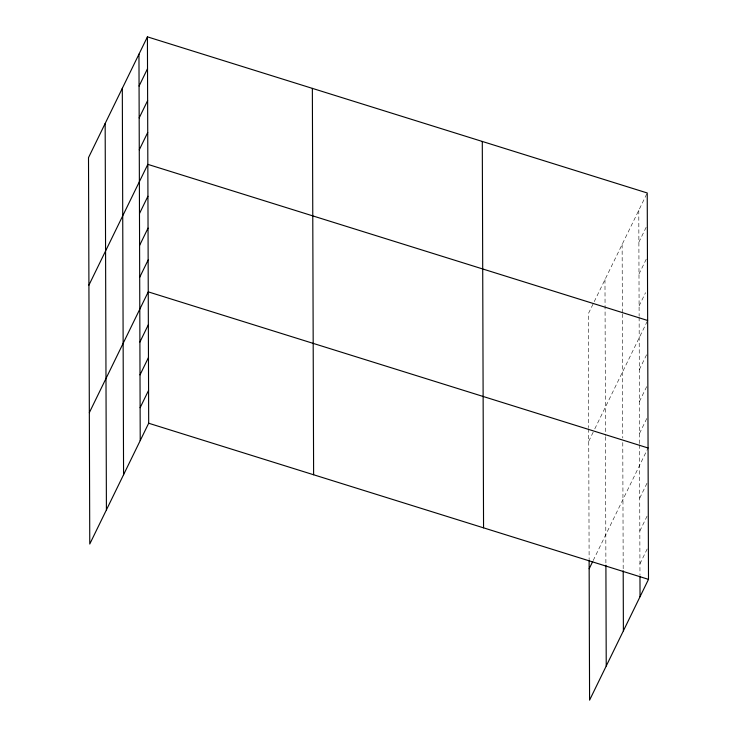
<?xml version="1.0" encoding="UTF-8"?>
<svg xmlns="http://www.w3.org/2000/svg" width="737" height="737" viewBox="0 0 737 737"><rect width="100%" height="100%" fill="white"/><g stroke="black" fill="none" stroke-linecap="round" stroke-linejoin="round"><path stroke-width="0.55" stroke-dasharray="3.69 2.76" d="M646.736 193.997L588.319 313.759L588.697 427.607M638.887 242.187L646.846 225.872M638.988 274.063L646.948 257.747M639.09 305.938L645.557 292.681M588.743 441.27L594.289 429.892M594.796 428.86L647.648 320.484M639.301 369.688L647.759 352.36M639.403 401.564L647.86 384.235M639.513 433.448L647.464 417.133M593.193 560.498L647.565 449.008M639.716 498.166L647.676 481.851M639.827 531.009L647.786 514.693M639.937 563.851L647.887 547.536M638.786 210.303L639.126 316.182M639.136 317.325L639.541 443.692M639.55 444.826L639.974 575.173M622.129 244.444L622.35 312.755M622.36 313.898L622.765 437.99M622.774 442.541L623.189 569.683M604.976 279.618L605.482 435.595M605.482 436.728L605.906 565.215M588.697 428.75L589.121 559.669"/><path stroke-width="1.11" d="M147.418 36.85L88.504 157.635L89.767 544.026L148.681 423.241L147.418 36.85L647.233 192.974L648.496 579.365L589.582 700.15L589.13 560.811M139.072 86.063L147.52 68.725M139.173 117.938L147.63 100.601M139.275 149.814L147.732 132.485M88.919 285.145L147.833 164.36L647.648 320.484M139.486 213.564L147.934 196.235M139.588 245.439L148.045 228.111M139.689 277.324L148.146 259.986M89.334 412.656L148.248 291.861L648.063 447.985M139.901 342.042L148.358 324.713M140.012 374.884L148.459 357.556M140.113 407.727L148.57 390.398M589.158 568.78L592.686 561.539M148.681 423.241L648.496 579.365M639.974 576.306L640.038 596.694M623.198 570.807L623.391 630.835M605.906 565.215L606.229 666.008M482.293 141.449L483.555 527.839M312.359 88.376L313.612 474.757M138.961 54.179L140.223 440.569M122.314 88.32L123.567 474.711M105.161 123.494L106.414 509.884"/></g></svg>
